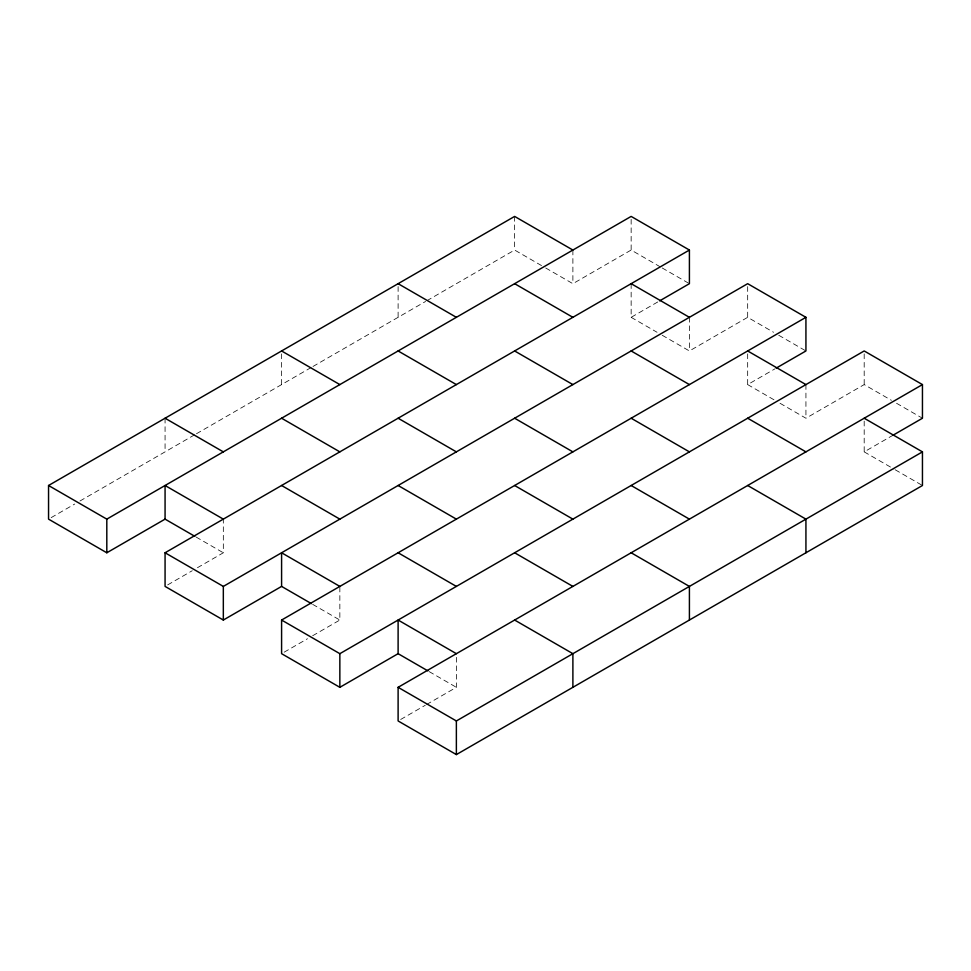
<?xml version="1.0" encoding="UTF-8"?>
<svg xmlns="http://www.w3.org/2000/svg" width="971" height="971" viewBox="0 0 971 971"><rect width="100%" height="100%" fill="white"/><g stroke="black" fill="none" stroke-linecap="round" stroke-linejoin="round"><path stroke-width="0.73" stroke-dasharray="4.86 3.64" d="M51.172 517.628L74.731 504.022M79.974 501L195.183 434.474M196.494 433.721L311.703 367.208M313.014 366.455L425.601 301.447M426.912 300.694L514.63 250.045L544.403 267.243M545.702 267.984L572.89 283.678L631.15 250.045L660.923 267.243M167.655 584.918L192.258 570.717M197.441 567.719L223.33 552.778L223.33 519.133M631.15 283.678L631.15 317.323L658.338 301.617M662.222 335.262L689.41 350.956L747.67 317.323L773.559 332.264M284.175 652.184L307.479 638.736M312.662 635.738L339.85 620.044L339.85 586.411M747.67 353.881L747.67 384.589L774.858 368.895M780.041 403.281L805.93 418.234L864.19 384.589L891.378 400.295M400.695 719.462L425.298 705.262M426.597 704.509L456.37 687.322L456.37 653.677M864.19 421.147L864.19 451.867L892.677 435.421M662.222 267.984L689.41 283.678M778.742 335.262L805.93 350.956M896.561 403.281L922.45 418.234M631.15 317.323L657.039 332.264M747.67 384.589L774.858 400.295M864.19 451.867L893.963 469.054M895.262 469.806L922.45 485.5M196.142 537.072L223.33 552.778M312.662 604.35L339.85 620.044M429.182 671.616L456.37 687.322M864.19 353.881L864.19 384.589M805.93 384.589L805.93 418.234M747.67 286.603L747.67 317.323M689.41 317.323L689.41 350.956M631.15 219.337L631.15 250.045M572.89 250.045L572.89 283.678M514.63 216.412L514.63 250.045M398.11 286.603L398.11 317.323M281.59 353.881L281.59 384.589M165.07 418.222L165.07 451.867"/><path stroke-width="1.46" d="M194.843 536.332L165.07 519.133L106.81 552.778L48.55 519.133L48.55 485.5L514.63 216.412L572.89 250.045M48.55 485.5L106.81 519.133L631.15 216.412L689.41 250.045L689.41 283.678L659.637 300.876M311.363 603.598L281.59 586.411L223.33 620.044L165.07 586.411L165.07 552.766L689.41 250.045M165.07 552.766L223.33 586.411L747.67 283.678L805.93 317.323L805.93 350.956L776.157 368.143M427.883 670.876L398.11 653.677L339.85 687.322L281.59 653.677L281.59 620.044L805.93 317.323M281.59 620.044L339.85 653.677L864.19 350.956L922.45 384.589L922.45 418.234L892.677 435.421M864.19 418.222L922.45 451.867L922.45 485.5L456.37 754.588L398.11 720.955L398.11 687.322L922.45 384.589M398.11 687.322L456.37 720.955L922.45 451.867M631.15 283.678L689.41 317.323M747.67 350.956L805.93 384.589M514.63 283.678L572.89 317.323M631.15 350.956L689.41 384.589M747.67 418.222L805.93 451.867M398.11 283.678L456.37 317.323M514.63 350.956L572.89 384.589M631.15 418.222L689.41 451.867M747.67 485.5L805.93 519.133L805.93 552.778M398.11 350.956L456.37 384.589M514.63 418.222L572.89 451.867M631.15 485.5L689.41 519.133M281.59 350.956L339.85 384.589M398.11 418.222L456.37 451.867M514.63 485.5L572.89 519.133M631.15 552.766L689.41 586.411L689.41 620.044M281.59 418.222L339.85 451.867M398.11 485.5L456.37 519.133M514.63 552.766L572.89 586.411M165.07 418.222L223.33 451.867M281.59 485.5L339.85 519.133M398.11 552.766L456.37 586.411M514.63 620.044L572.89 653.677L572.89 687.322M223.33 519.133L165.07 485.5L165.07 519.133M339.85 586.411L281.59 552.766L281.59 586.411M456.37 653.677L398.11 620.044L398.11 653.677M456.37 720.955L456.37 754.588M339.85 653.677L339.85 687.322M223.33 586.411L223.33 620.044M106.81 519.133L106.81 552.778"/></g></svg>
